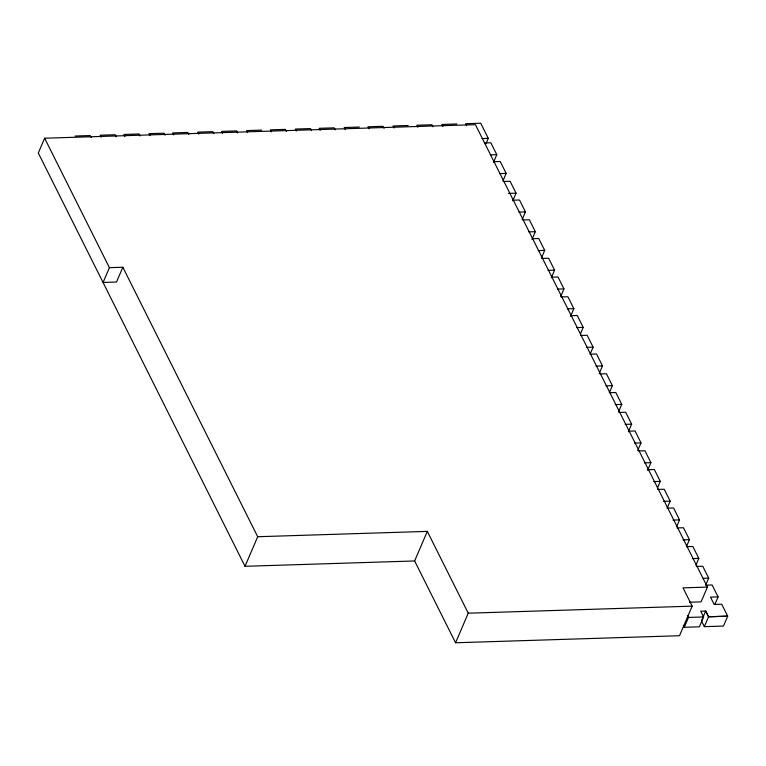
<?xml version="1.0" encoding="UTF-8"?>
<svg xmlns="http://www.w3.org/2000/svg" width="766" height="766" viewBox="0 0 766 766"><rect width="100%" height="100%" fill="white"/><g stroke="black" fill="none" stroke-linecap="round" stroke-linejoin="round"><path stroke-width="1.15" d="M689.467 602.239L701.072 601.875L707.411 587.091L475.418 124.657L44.639 138.215L38.3 153.009L245.015 566.304L414.626 560.961L427.304 531.384L257.692 536.727L245.015 566.304M109.414 267.66L103.075 282.453L116.499 282.032L122.838 267.238L109.414 267.66L44.639 138.215M485.931 143.836L488.277 138.349L480.713 123.23L465.623 123.709L466.618 125.701M493.505 162.335L496.789 154.665L490.834 142.773L484.342 142.974M502.879 181.073L506.173 173.403L500.217 161.511L493.716 161.712M512.77 200.836L516.054 193.166L510.099 181.264L503.607 181.475M522.144 219.574L525.428 211.904L519.482 200.003L512.981 200.213M532.035 239.337L535.319 231.667L529.363 219.765L522.872 219.966M541.409 258.065L544.693 250.396L538.747 238.504L532.246 238.705M551.3 277.828L554.584 270.159L548.628 258.266L542.127 258.468M560.674 296.566L563.958 288.897L558.002 276.995L551.51 277.206M570.565 316.329L573.849 308.66L567.893 296.758L561.392 296.969M580.408 333.966L583.223 327.398L577.267 315.496L570.775 315.697M707.439 587.091L683.033 587.857L692.177 606.145L679.499 635.723L455.559 642.77L468.246 613.193L427.304 531.384M590.299 353.729L593.114 347.151L587.158 335.259L580.657 335.46M599.203 373.559L602.488 365.889L596.532 353.997L590.04 354.198M609.564 392.23L612.379 385.652L606.423 373.751L599.922 373.961M618.468 412.06L621.753 404.391L615.797 392.489L609.305 392.699M628.359 431.823L631.644 424.153L625.688 412.252L619.187 412.453M637.733 450.552L641.018 442.892L635.062 430.99L628.56 431.191M647.624 470.314L650.909 462.645L644.953 450.753L638.451 450.954M657.467 487.961L660.282 481.383L654.327 469.481L647.825 469.692M667.358 507.714L670.173 501.146L664.218 489.244L657.716 489.455M676.732 526.453L679.547 519.884L673.592 507.982L667.09 508.184M686.614 546.215L689.438 539.647L683.483 527.745L676.981 527.946M695.997 564.954L698.812 558.376L692.857 546.484L686.355 546.685M705.62 585.186L712.121 584.975L718.077 596.877L710.494 597.116L714.171 604.47L721.716 604.23L727.7 616.19L723.477 626.052L704.337 626.655L708.569 616.793L705.668 611.019L700.708 611.172L703.6 616.956L699.377 626.808L684.287 627.287L688.51 617.425L687.552 615.5M705.879 584.717L708.703 578.139L702.748 566.246L696.246 566.447M714.793 604.546L718.077 596.877M261.694 130.124L246.604 130.603L247.6 132.595M359.321 127.051L344.231 127.529L345.236 129.521M408.134 125.519L393.054 125.988L394.05 127.979M456.948 123.977L441.867 124.456L442.863 126.447M75.116 136.032L90.244 135.553L91.231 137.535M482.073 138.55L488.277 138.349M490.288 154.876L496.789 154.665M499.671 173.614L506.173 173.403M508.471 193.405L516.054 193.166M518.936 212.105L525.428 211.904M528.818 231.868L535.319 231.667M538.201 250.606L544.693 250.396M548.083 270.369L554.584 270.159M557.466 289.098L563.958 288.897M567.347 308.861L573.849 308.66M576.721 327.599L583.223 327.398M586.612 347.362L593.114 347.151M595.986 366.1L602.488 365.889M605.877 385.853L612.379 385.652M615.251 404.592L621.753 404.391M625.142 424.354L631.644 424.153M634.516 443.093L641.018 442.892M644.407 462.856L650.909 462.645M653.781 481.594L660.282 481.383M663.672 501.347L670.173 501.146M673.046 520.085L679.547 519.884M682.937 539.848L689.438 539.647M692.311 558.586L698.812 558.376M703.284 578.311L708.703 578.139M468.246 613.193L692.177 606.145M708.55 616.754L727.681 616.151L708.569 616.793L705.678 611.019L701.436 620.881L704.337 626.655M688.51 617.425L703.6 616.956M683.32 625.362L684.287 627.287M432.895 126.763L431.9 124.762L416.809 125.241L417.805 127.233M384.082 128.295L383.077 126.304L367.996 126.783L368.992 128.774M335.259 129.837L334.263 127.836L319.173 128.315L320.178 130.306M311.503 130.584L310.508 128.592L295.417 129.061L296.413 131.053M286.446 131.369L285.45 129.377L270.36 129.847L271.356 131.848M237.632 132.911L236.637 130.909L221.546 131.388L222.542 133.38M213.877 133.657L212.871 131.656L197.791 132.135L198.787 134.127M414.626 560.961L455.559 642.77M188.819 134.443L187.823 132.451L172.733 132.92L173.729 134.921M165.054 135.189L164.058 133.198L148.977 133.677L149.973 135.668M140.006 135.975L139 133.983L123.92 134.462L124.915 136.453M116.241 136.731L115.245 134.73L100.154 135.209L101.16 137.2M122.838 267.238L257.692 536.727"/></g></svg>
